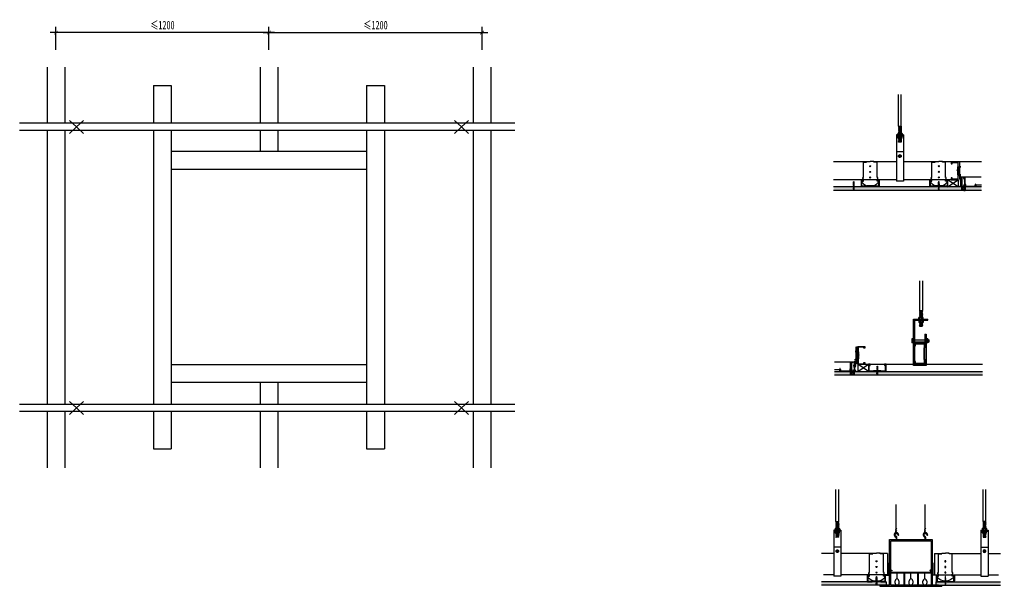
# Model space of a CAD drawing. Header units: millimetres. Extents: x 413534 to 445094, y -245300 to -235817.
# Drawn here: x 442332 to 445094, y -245300 to -243705 of the extents above; entities that cross this region are included whole.
import ezdxf

# ---------------------------------------------------------------- set-up
doc = ezdxf.new("R2010")
doc.units = ezdxf.units.MM
doc.header["$LTSCALE"] = 150
doc.header["$MEASUREMENT"] = 0
doc.linetypes.add('DASH', pattern=[0.35, 0.25, -0.1])
doc.layers.get('Defpoints').update_dxf_attribs({"color": 6})
for name, color, linetype in [('0-bh(填充)', 251, 'Continuous'), ('4-Fine(立面细线)', 251, 'Continuous'), ('4-Norm(立面正常)', 134, 'Continuous'), ('4-Wide(立面宽线)', 4, 'Continuous')]:
    doc.layers.add(name, color=color, linetype=linetype)
doc.styles.add('DIM', font='', dxfattribs={"width": 0.7})
doc.styles.get('DIM').set_extended_font_data('SimSun')
doc.dimstyles.new('MS8', dxfattribs={"dimscale": 8, "dimtxt": 3, "dimasz": 1.3, "dimexe": 2, "dimexo": 2, "dimgap": 1, "dimtad": 1, "dimdec": 0, "dimdsep": 46, "dimtxsty": 'DIM', "dimblk": 'ARCHTICK', "dimcen": 3, "dimdle": 2, "dimclrd": 251, "dimclre": 251, "dimclrt": 33, "dimadec": 0, "dimazin": 0, "dimtfac": 1, "dimtdec": 0, "dimtmove": 2, "dimatfit": 3, "dimldrblk": 'DOT', "dimfxl": 0, "dimtvp": 1, "dimtolj": 1, "dimtzin": 0, "dimarcsym": 0})
pattern_1 = [(225, (444226.3274, -244704.8997), (2.694077, -2.694077), []), (225, (444224.5314, -244704.8997), (2.694077, -2.694077), [])]

# ---------------------------------------------------------------- blocks, each defined once
blk = doc.blocks.new('_ARCHTICK')
at = {"color": 0, "linetype": 'ByBlock', "const_width": 0.15}
blk.add_lwpolyline([(-0.5, -0.5), (0.5, 0.5)], dxfattribs=at)
blk = doc.blocks.new('*D112')
at = {"layer": '4-Fine(立面细线)', "color": 251, "lineweight": -2}
for p, q in [((443034.3, -243789.6), (443034.3, -243725.6)), ((443634.3, -243789.6), (443634.3, -243725.6)), ((443018.3, -243741.6), (443650.3, -243741.6))]:
    blk.add_line(p, q, dxfattribs=at)
at = {"layer": 'Defpoints', "color": 0}
for p in [(443634.3, -243741.6), (443034.3, -243838.5), (443634.3, -243838.5)]:
    blk.add_point(p, dxfattribs=at)
at = {"layer": '4-Fine(立面细线)', "color": 251, "lineweight": -2, "xscale": 10.4, "yscale": 10.4, "zscale": 10.4, "rotation": 180}
blk.add_blockref('_ARCHTICK', (443034.3, -243741.6), dxfattribs=at)
at = {"layer": '4-Fine(立面细线)', "color": 251, "lineweight": -2, "xscale": 10.4, "yscale": 10.4, "zscale": 10.4}
blk.add_blockref('_ARCHTICK', (443634.3, -243741.6), dxfattribs=at)
at = {"layer": '4-Fine(立面细线)', "color": 33, "insert": (443334.3, -243720.8), "char_height": 24, "attachment_point": 5, "style": 'DIM'}
blk.add_mtext('\\A1;≤1200', dxfattribs=at)
blk = doc.blocks.new('_Dot')
at = {"color": 0, "linetype": 'ByBlock', "lineweight": -2}
blk.add_line((-0.5, 0), (-1, 0), dxfattribs=at)
at = {"color": 0, "linetype": 'ByBlock', "const_width": 0.5}
blk.add_lwpolyline([(-0.25, 0, 1), (0.25, 0, 1)], format="xyb", close=True, dxfattribs=at)
blk = doc.blocks.new('*D113')
at = {"layer": '4-Fine(立面细线)', "color": 251, "lineweight": -2}
for p, q in [((442434.3, -243789.6), (442434.3, -243725.6)), ((443034.3, -243789.6), (443034.3, -243725.6)), ((443050.3, -243741.6), (442418.3, -243741.6))]:
    blk.add_line(p, q, dxfattribs=at)
at = {"layer": 'Defpoints', "color": 0}
for p in [(442434.3, -243741.6), (442434.3, -243838.5), (443034.3, -243838.5)]:
    blk.add_point(p, dxfattribs=at)
at = {"layer": '4-Fine(立面细线)', "color": 251, "lineweight": -2, "xscale": 10.4, "yscale": 10.4, "zscale": 10.4, "rotation": 180}
blk.add_blockref('_ARCHTICK', (442434.3, -243741.6), dxfattribs=at)
at = {"layer": '4-Fine(立面细线)', "color": 251, "lineweight": -2, "xscale": 10.4, "yscale": 10.4, "zscale": 10.4}
blk.add_blockref('_ARCHTICK', (443034.3, -243741.6), dxfattribs=at)
at = {"layer": '4-Fine(立面细线)', "color": 33, "insert": (442734.3, -243720.8), "char_height": 24, "attachment_point": 5, "style": 'DIM'}
blk.add_mtext('\\A1;≤1200', dxfattribs=at)
blk = doc.blocks.new('gfhgfhd')
at = {"layer": '4-Norm(立面正常)', "color": 4}
for points in [[(-5199.6, -214.3), (-5236.1, -175.3)], [(-5199.6, -214.3), (-5236.1, -253.3)], [(-5199.6, -214.3), (-5163.1, -175.3)], [(-5199.6, -214.3), (-5163.1, -253.3)]]:
    blk.add_lwpolyline(points, dxfattribs=at)
blk = doc.blocks.new('dgdfgd')
at = {"color": 134}
blk.add_line((1953.1, -10173.1), (1961.1, -10173.1), dxfattribs=at)
at = {"layer": '4-Fine(立面细线)', "color": 251}
for p, q in [((1953.7, -10173.1), (1953.1, -10173.1)), ((1961.1, -10175.1), (1953.1, -10175.8)), ((1961.1, -10177.8), (1953.1, -10178.5)), ((1961.1, -10180.5), (1953.1, -10181.1)), ((1954.6, -10181), (1953.1, -10181.1)), ((1961.1, -10183.1), (1953.1, -10183.8)), ((1961.1, -10185.8), (1953.1, -10186.5)), ((1961.1, -10188.5), (1953.1, -10189.1)), ((1961.1, -10191.1), (1953.1, -10191.8)), ((1953.8, -10174.4), (1960.5, -10173.9)), ((1953.8, -10177.1), (1960.5, -10176.5)), ((1953.8, -10179.7), (1960.5, -10179.2)), ((1953.8, -10182.4), (1960.5, -10181.9)), ((1953.8, -10185.1), (1960.5, -10184.5)), ((1953.8, -10187.7), (1960.5, -10187.2)), ((1953.8, -10190.4), (1960.5, -10189.9)), ((1954.6, -10206.5), (1953.1, -10206.6)), ((1961.1, -10208.6), (1953.1, -10209.2)), ((1961.1, -10211.2), (1953.1, -10211.9)), ((1961.1, -10213.9), (1953.1, -10214.6)), ((1961.1, -10216.6), (1953.1, -10217.2)), ((1953.8, -10207.9), (1960.5, -10207.3)), ((1953.8, -10210.5), (1960.5, -10210)), ((1953.8, -10213.2), (1960.5, -10212.6)), ((1953.8, -10215.9), (1960.5, -10215.3))]:
    blk.add_line(p, q, dxfattribs=at)
at = {"layer": '4-Norm(立面正常)', "color": 134}
for p, q in [((1953.1, -10173.1), (1953.1, -10083.3)), ((1961.1, -10173.1), (1961.1, -10083.3)), ((1947.1, -10197.5), (1947.1, -10327.5)), ((1967.1, -10197.5), (1947.1, -10197.5)), ((1967.1, -10200.5), (1947.1, -10200.5)), ((1950.1, -10201.5), (1950.1, -10200.5)), ((1950.1, -10201.5), (1964.1, -10201.5)), ((1950.6, -10197.5), (1963.6, -10197.5)), ((1951.1, -10193.5), (1952.1, -10192.5)), ((1951.1, -10193.5), (1951.1, -10196.5)), ((1951.1, -10193.5), (1963.1, -10193.5)), ((1951.1, -10196.5), (1952.1, -10197.5)), ((1963.1, -10196.5), (1951.1, -10196.5)), ((1951.1, -10197.5), (1963.1, -10197.5)), ((1951.1, -10202.5), (1952.1, -10201.5)), ((1951.1, -10205.5), (1951.1, -10202.5)), ((1963.1, -10202.5), (1951.1, -10202.5)), ((1951.1, -10205.5), (1952.1, -10206.5)), ((1951.1, -10205.5), (1963.1, -10205.5)), ((1962.1, -10192.5), (1952.1, -10192.5)), ((1962.1, -10206.5), (1952.1, -10206.5)), ((1960.5, -10217.9), (1953.5, -10217.9)), ((1959.7, -10217.9), (1954.3, -10217.9)), ((1954.6, -10197.5), (1954.6, -10192.5)), ((1954.6, -10201.5), (1954.6, -10206.5)), ((1959.6, -10197.5), (1959.6, -10192.5)), ((1959.6, -10201.5), (1959.6, -10206.5)), ((1963.1, -10193.5), (1962.1, -10192.5)), ((1963.1, -10196.5), (1962.1, -10197.5)), ((1963.1, -10202.5), (1962.1, -10201.5)), ((1963.1, -10205.5), (1962.1, -10206.5)), ((1963.1, -10193.5), (1963.1, -10196.5)), ((1963.1, -10205.5), (1963.1, -10202.5)), ((1964.1, -10201.5), (1964.1, -10200.5)), ((1967.1, -10197.5), (1967.1, -10327.5)), ((1967.1, -10327.5), (1947.1, -10327.5))]:
    blk.add_line(p, q, dxfattribs=at)
at = {"layer": '4-Norm(立面正常)', "color": 251}
for p, q in [((1967.1, -10245.5), (1947.1, -10245.5)), ((1952.3, -10257), (1961.9, -10257)), ((1953.6, -10255), (1957.1, -10253)), ((1953.6, -10259), (1953.6, -10255)), ((1957.1, -10261), (1953.6, -10259)), ((1957.1, -10261.7), (1957.1, -10252.2)), ((1957.1, -10253), (1960.6, -10255)), ((1960.6, -10259), (1957.1, -10261)), ((1960.6, -10255), (1960.6, -10259))]:
    blk.add_line(p, q, dxfattribs=at)
at = {"layer": '4-Norm(立面正常)', "color": 134}
for points in [[(1953.1, -10173.1), (1953.1, -10173.1), (1953.8, -10174.4), (1953.1, -10175.8), (1953.8, -10177.1), (1953.1, -10178.5), (1953.8, -10179.7), (1953.1, -10181.1), (1953.8, -10182.4), (1953.1, -10183.8), (1953.8, -10185.1), (1953.1, -10186.5), (1953.8, -10187.7), (1953.1, -10189.1), (1953.8, -10190.4), (1953.1, -10191.8), (1953.5, -10192.5)], [(1960.8, -10173.1), (1960.5, -10173.9), (1961.1, -10175.1), (1960.5, -10176.5), (1961.1, -10177.8), (1960.5, -10179.2), (1961.1, -10180.5), (1960.5, -10181.9), (1961.1, -10183.1), (1960.5, -10184.5), (1961.1, -10185.8), (1960.5, -10187.2), (1961.1, -10188.5), (1960.5, -10189.9), (1961.1, -10191.1), (1960.5, -10192.5)], [(1953.2, -10206.5), (1953.1, -10206.6), (1953.8, -10207.9), (1953.1, -10209.2), (1953.8, -10210.5), (1953.1, -10211.9), (1953.8, -10213.2), (1953.1, -10214.6), (1953.8, -10215.9), (1953.1, -10217.2), (1953.5, -10217.9)], [(1953.5, -10217.9), (1953.1, -10217.2), (1953.8, -10215.9), (1953.1, -10214.6), (1953.4, -10213.9)], [(1960.9, -10206.5), (1960.5, -10207.3), (1961.1, -10208.6), (1960.5, -10210), (1961.1, -10211.2), (1960.5, -10212.6), (1961.1, -10213.9), (1960.5, -10215.3), (1961.1, -10216.6), (1960.5, -10217.9)], [(1961.1, -10213.9), (1960.5, -10215.3), (1961.1, -10216.6), (1960.5, -10217.9)]]:
    blk.add_lwpolyline(points, dxfattribs=at)
at = {"layer": '4-Norm(立面正常)', "color": 251}
blk.add_circle((1957.1, -10257), 3.46, dxfattribs=at)
blk = doc.blocks.new('dgdfgdg')
at = {"color": 134}
for p, q in [((17127.7, -52021.8), (17129.2, -52021.8)), ((17170.7, -52021.8), (17169.2, -52021.8))]:
    blk.add_line(p, q, dxfattribs=at)
at = {"layer": '4-Fine(立面细线)', "color": 251}
for centre in [(17149.2, -51980.8), (17149.2, -51996.7), (17149.2, -52012.5)]:
    blk.add_circle(centre, 1.5, dxfattribs=at)
at = {"layer": '4-Norm(立面正常)', "color": 251}
for points in [[(17125.7, -52025.9), (17125.7, -52022.8), (17129.9, -52022.8), (17129.9, -52017.2), (17128, -52015.6), (17128, -52012.4), (17129.9, -52012.4), (17129.9, -51969.6), (17139, -51969.6), (17139, -51967.8), (17149.2, -51967.8)], [(17172.7, -52025.9), (17172.7, -52022.8), (17168.6, -52022.8), (17168.6, -52017.2), (17170.5, -52015.6), (17170.5, -52012.4), (17168.6, -52012.4), (17168.6, -51969.6), (17159.5, -51969.6), (17159.5, -51967.8), (17149.2, -51967.8)]]:
    blk.add_lwpolyline(points, dxfattribs=at)
at = {"layer": '4-Norm(立面正常)', "color": 134}
for points in [[(17169.2, -52021.8), (17169.2, -52018.8), (17174.2, -52018.8), (17174.2, -52038.8), (17161.2, -52038.8), (17158.2, -52037.9), (17155.2, -52037.9), (17152.2, -52037.9), (17149.2, -52037.9), (17146.2, -52037.9), (17143.2, -52037.9), (17140.2, -52037.9), (17137.2, -52038.8), (17124.2, -52038.8), (17124.2, -52018.8), (17129.2, -52018.8), (17129.2, -52021.8)], [(17170.7, -52021.8), (17170.7, -52020.3), (17172.7, -52020.3), (17172.7, -52037.3), (17161.5, -52037.3), (17158.5, -52036.4), (17155.2, -52036.4), (17152.2, -52036.4), (17149.2, -52036.4), (17146.2, -52036.4), (17143.2, -52036.4), (17140, -52036.4), (17137, -52037.3), (17125.7, -52037.3), (17125.7, -52020.3), (17127.7, -52020.3), (17127.7, -52021.8)]]:
    blk.add_lwpolyline(points, dxfattribs=at)
at = {"layer": '4-Norm(立面正常)', "color": 251}
for start, end in [(218.0958, 270), (270, 321.9042)]:
    blk.add_arc((17149.2, -52007.5), 29.9, start, end, dxfattribs=at)
blk = doc.blocks.new('DGDRGT')
at = {"layer": '4-Fine(立面细线)', "color": 250}
for p, q in [((17869.9, -52021.1), (17869.7, -52022.7)), ((17870.2, -52021.2), (17870, -52022.6)), ((17870.5, -52021.1), (17870.3, -52022.8)), ((17870.8, -52021.2), (17870.6, -52022.7)), ((17871.2, -52021), (17870.9, -52022.8)), ((17871.4, -52021.1), (17871.2, -52022.7)), ((17871.8, -52021), (17871.5, -52022.9)), ((17872.1, -52021.1), (17871.9, -52022.7))]:
    blk.add_line(p, q, dxfattribs=at)
at = {"layer": '4-Fine(立面细线)', "color": 251}
for p, q in [((17871.9, -52022.7), (17872.1, -52022.9)), ((17872.1, -52021.1), (17872.3, -52020.9)), ((17873.6, -52022.9), (17873.6, -52020.9))]:
    blk.add_line(p, q, dxfattribs=at)
for points in [[(17872.1, -52021.1), (17871.8, -52021), (17871.4, -52021.1), (17871.2, -52021), (17870.8, -52021.2), (17870.5, -52021.1), (17870.2, -52021.2), (17869.9, -52021.1), (17868.8, -52021.9), (17869.7, -52022.8)], [(17869.7, -52022.7), (17870, -52022.6), (17870.3, -52022.8), (17870.6, -52022.7), (17870.9, -52022.8), (17871.2, -52022.7), (17871.5, -52022.9), (17871.9, -52022.7)], [(17872.1, -52022.9), (17873.6, -52022.9), (17874.7, -52023.9), (17874.7, -52019.9), (17873.6, -52020.9), (17872.3, -52020.9)]]:
    blk.add_lwpolyline(points, dxfattribs=at)
blk = doc.blocks.new('dfgd')
at = {"layer": '0-bh(填充)', "color": 250}
for p, q in [((-12335.1, 1685.7), (-12333.6, 1686.3)), ((-12335.1, 1684.6), (-12333.5, 1685.2)), ((-12335, 1686.8), (-12333.7, 1687.3)), ((-12334.9, 1687.9), (-12333.8, 1688.3)), ((-12334.8, 1688.9), (-12333.9, 1689.3)), ((-12334.8, 1686.4), (-12333.8, 1686.7)), ((-12334.8, 1685.3), (-12333.8, 1685.6)), ((-12334.7, 1688.5), (-12334, 1688.7)), ((-12334.7, 1687.4), (-12333.9, 1687.7)), ((-12335.2, 1683.4), (-12333.4, 1684)), ((-12335.2, 1682.3), (-12333.5, 1682.9)), ((-12335.2, 1681.1), (-12333.5, 1681.7)), ((-12335.2, 1679.9), (-12333.5, 1680.5)), ((-12335.2, 1678.8), (-12333.5, 1679.4)), ((-12335.2, 1677.5), (-12333.7, 1678)), ((-12335.1, 1673.4), (-12333.7, 1673.9)), ((-12335, 1676.9), (-12334, 1677.3)), ((-12335, 1675.8), (-12333.7, 1676.2)), ((-12335, 1674.6), (-12333.7, 1675)), ((-12335, 1672.3), (-12333.7, 1672.7)), ((-12334.9, 1683), (-12333.7, 1683.4)), ((-12334.9, 1681.8), (-12333.8, 1682.2)), ((-12334.9, 1680.6), (-12333.8, 1681)), ((-12334.9, 1679.4), (-12333.8, 1679.8)), ((-12334.9, 1678.3), (-12333.8, 1678.7)), ((-12334.9, 1676.4), (-12333.7, 1676.8)), ((-12334.9, 1675.2), (-12333.7, 1675.6)), ((-12334.9, 1674.1), (-12333.7, 1674.5)), ((-12334.9, 1672.9), (-12333.7, 1673.3)), ((-12334.8, 1684.1), (-12333.8, 1684.5)), ((-12334.3, 1671.9), (-12333.7, 1672.2))]:
    blk.add_line(p, q, dxfattribs=at)
at = {"layer": '4-Fine(立面细线)', "color": 251}
for p, q in [((-12335.2, 1671.6), (-12333.4, 1671.6)), ((-12333.4, 1671.6), (-12335.2, 1671.6)), ((-12333.4, 1671.6), (-12332.6, 1670.7))]:
    blk.add_line(p, q, dxfattribs=at)
for points in [[(-12335.2, 1684.6), (-12335.2, 1684.6), (-12334.9, 1685.3), (-12335.2, 1685.7), (-12334.9, 1686.4), (-12335.2, 1686.9), (-12334.9, 1687.6), (-12335.2, 1688.1), (-12334.9, 1688.8), (-12335.2, 1689.3), (-12334.8, 1689.9), (-12335.1, 1690.4), (-12334.8, 1691.1), (-12335, 1691.5), (-12334.8, 1692.2), (-12334.9, 1692.6), (-12334.7, 1693.2), (-12334.9, 1693.7), (-12334.6, 1694.3), (-12334.8, 1694.8), (-12334.3, 1695.7), (-12333.9, 1695.1), (-12334, 1694.6), (-12333.8, 1694.1), (-12333.9, 1693.5), (-12333.7, 1693.1), (-12333.8, 1692.5), (-12333.6, 1692.1), (-12333.8, 1691.5), (-12333.5, 1691), (-12333.8, 1690.3), (-12333.4, 1689.9), (-12333.7, 1689.2), (-12333.4, 1688.7), (-12333.7, 1688), (-12333.4, 1687.5), (-12333.7, 1686.8), (-12333.4, 1686.4), (-12333.7, 1685.7), (-12333.4, 1685.2), (-12333.7, 1684.5)], [(-12333.4, 1671.6), (-12333.4, 1671.6), (-12332.6, 1670.7), (-12336.1, 1670.7), (-12335.2, 1671.6)], [(-12335.2, 1678.8), (-12335, 1678.3), (-12335.3, 1677.6), (-12335, 1677.1), (-12335.3, 1676.4)], [(-12335.3, 1674.1), (-12335, 1674.8), (-12335.3, 1675.2), (-12335, 1675.9), (-12335.3, 1676.4)], [(-12335.3, 1674.1), (-12335, 1673.6), (-12335.3, 1672.9), (-12335, 1672.4), (-12335.2, 1671.9), (-12335.2, 1671.6)], [(-12335.2, 1684.6), (-12334.8, 1684.1), (-12335.2, 1683.5)], [(-12335.2, 1683.4), (-12334.9, 1683), (-12335.2, 1682.3), (-12334.9, 1681.8), (-12335.2, 1681.1)], [(-12335.2, 1681.1), (-12334.9, 1680.6), (-12335.2, 1679.9), (-12334.9, 1679.4), (-12335.2, 1678.8)], [(-12333.7, 1683.4), (-12333.5, 1682.9), (-12333.8, 1682.2), (-12333.5, 1681.7), (-12333.8, 1681)], [(-12333.8, 1681), (-12333.5, 1680.5), (-12333.8, 1679.9), (-12333.5, 1679.4), (-12333.8, 1678.7)], [(-12333.8, 1678.7), (-12333.5, 1678.2), (-12333.8, 1677.5), (-12333.5, 1677), (-12333.8, 1676.3)], [(-12333.8, 1676.3), (-12333.5, 1675.8), (-12333.8, 1675.2), (-12333.5, 1674.7), (-12333.8, 1674)], [(-12333.8, 1674), (-12333.5, 1673.5), (-12333.8, 1672.8), (-12333.5, 1672.3), (-12333.4, 1672)], [(-12333.7, 1684.5), (-12333.4, 1684), (-12333.7, 1683.4)], [(-12333.4, 1671.6), (-12333.4, 1672)]]:
    blk.add_lwpolyline(points, dxfattribs=at)
blk = doc.blocks.new('dgdgdgd')
at = {"color": 134}
blk.add_line((-16905.8, -9716.3), (-16897.8, -9716.3), dxfattribs=at)
for points in [[(-16919.6, -9815.7), (-16919.6, -9807.7), (-16890.6, -9807.7), (-16890.6, -9820.7), (-16891.6, -9823.4), (-16891.6, -9851.7), (-16890.6, -9854.7), (-16890.6, -9867.7), (-16919.6, -9867.7), (-16919.6, -9859.7)], [(-16919.6, -9815.7), (-16917.6, -9815.7), (-16917.6, -9809.7), (-16892.6, -9809.7), (-16892.6, -9820.3), (-16893.6, -9823), (-16893.6, -9852), (-16892.6, -9855), (-16892.6, -9865.7), (-16917.6, -9865.7), (-16917.6, -9859.7), (-16919.6, -9859.7)]]:
    blk.add_lwpolyline(points, dxfattribs=at)
at = {"layer": '4-Fine(立面细线)', "color": 251}
for p, q in [((-16905.3, -9716.3), (-16905.8, -9716.4)), ((-16897.8, -9718.4), (-16905.8, -9719)), ((-16897.8, -9721), (-16905.8, -9721.7)), ((-16905.2, -9717.6), (-16898.5, -9717.1)), ((-16905.2, -9720.3), (-16898.5, -9719.8)), ((-16897.8, -9723.7), (-16905.8, -9724.4)), ((-16904.3, -9724.2), (-16905.8, -9724.4)), ((-16897.8, -9726.4), (-16905.8, -9727)), ((-16897.8, -9729), (-16905.8, -9729.7)), ((-16897.8, -9731.7), (-16905.8, -9732.4)), ((-16897.8, -9734.4), (-16905.8, -9735)), ((-16905.2, -9723), (-16898.5, -9722.4)), ((-16905.2, -9725.6), (-16898.5, -9725.1)), ((-16905.2, -9728.3), (-16898.5, -9727.8)), ((-16905.2, -9731), (-16898.5, -9730.4)), ((-16905.2, -9733.6), (-16898.5, -9733.1)), ((-16904.3, -9749.7), (-16905.8, -9749.8)), ((-16897.8, -9751.8), (-16905.8, -9752.5)), ((-16897.8, -9754.5), (-16905.8, -9755.2)), ((-16897.8, -9757.2), (-16905.8, -9757.8)), ((-16897.8, -9759.8), (-16905.8, -9760.5)), ((-16905.2, -9751.1), (-16898.5, -9750.6)), ((-16905.2, -9753.8), (-16898.5, -9753.2)), ((-16905.2, -9756.4), (-16898.5, -9755.9)), ((-16905.2, -9759.1), (-16898.5, -9758.6))]:
    blk.add_line(p, q, dxfattribs=at)
at = {"layer": '4-Fine(立面细线)', "color": 134}
for p, q in [((-16895.8, -9735.7), (-16907.8, -9735.7)), ((-16907.8, -9740.7), (-16907.8, -9735.7)), ((-16907.8, -9744.7), (-16907.8, -9749.7)), ((-16895.8, -9740.7), (-16895.8, -9735.7)), ((-16895.8, -9744.7), (-16895.8, -9749.7))]:
    blk.add_line(p, q, dxfattribs=at)
at = {"layer": '4-Norm(立面正常)', "color": 134}
for p, q in [((-16905.8, -9633.2), (-16905.8, -9716.3)), ((-16897.8, -9633.2), (-16897.8, -9716.3)), ((-16922.6, -9870.7), (-16922.6, -9740.7)), ((-16922.6, -9740.7), (-16882.6, -9740.7)), ((-16919.6, -9854.7), (-16919.6, -9743.7)), ((-16919.6, -9743.7), (-16882.6, -9743.7)), ((-16908.8, -9744.7), (-16908.8, -9743.7)), ((-16908.8, -9744.7), (-16894.8, -9744.7)), ((-16904.3, -9740.7), (-16904.3, -9735.7)), ((-16904.3, -9744.7), (-16904.3, -9749.7)), ((-16899.3, -9740.7), (-16899.3, -9735.7)), ((-16899.3, -9744.7), (-16899.3, -9749.7)), ((-16894.8, -9744.7), (-16894.8, -9743.7)), ((-16882.6, -9743.7), (-16882.6, -9740.7)), ((-16895.8, -9749.7), (-16907.8, -9749.7)), ((-16898.4, -9761.2), (-16905.5, -9761.2)), ((-16927.6, -9795.7), (-16927.6, -9807.7)), ((-16922.6, -9795.7), (-16927.6, -9795.7)), ((-16922.6, -9799.7), (-16927.6, -9799.7)), ((-16927.6, -9799.7), (-16922.6, -9799.7)), ((-16922.6, -9803.7), (-16927.6, -9803.7)), ((-16927.6, -9803.7), (-16922.6, -9803.7)), ((-16919.6, -9798.7), (-16890.6, -9798.7)), ((-16890.6, -9782.7), (-16890.6, -9820.7)), ((-16890.6, -9782.7), (-16887.6, -9782.7)), ((-16887.6, -9782.7), (-16887.6, -9870.7)), ((-16882.6, -9795.7), (-16887.6, -9795.7)), ((-16882.6, -9799.7), (-16887.6, -9799.7)), ((-16887.6, -9799.7), (-16882.6, -9799.7)), ((-16882.6, -9803.7), (-16887.6, -9803.7)), ((-16887.6, -9803.7), (-16882.6, -9803.7)), ((-16882.6, -9795.7), (-16882.6, -9807.7)), ((-16882.6, -9798.7), (-16878.6, -9798.7)), ((-16878.6, -9804.7), (-16878.6, -9798.7)), ((-16922.6, -9807.7), (-16927.6, -9807.7)), ((-16919.6, -9804.7), (-16890.6, -9804.7)), ((-16919.6, -9804.7), (-16890.6, -9804.7)), ((-16919.6, -9807.7), (-16890.6, -9807.7)), ((-16882.6, -9807.7), (-16887.6, -9807.7)), ((-16882.6, -9804.7), (-16878.6, -9804.7)), ((-16882.6, -9804.7), (-16878.6, -9804.7)), ((-16919.6, -9859.7), (-16919.6, -9854.7)), ((-16919.6, -9867.7), (-16919.6, -9859.7)), ((-16890.6, -9854.7), (-16890.6, -9867.7)), ((-16890.6, -9854.7), (-16890.6, -9859.7)), ((-16887.6, -9870.7), (-16922.6, -9870.7)), ((-16890.6, -9867.7), (-16919.6, -9867.7))]:
    blk.add_line(p, q, dxfattribs=at)
for points in [[(-16905.8, -9716.3), (-16905.8, -9716.4), (-16905.2, -9717.6), (-16905.8, -9719), (-16905.2, -9720.3), (-16905.8, -9721.7), (-16905.2, -9723), (-16905.8, -9724.4), (-16905.2, -9725.6), (-16905.8, -9727), (-16905.2, -9728.3), (-16905.8, -9729.7), (-16905.2, -9731), (-16905.8, -9732.4), (-16905.2, -9733.6), (-16905.8, -9735), (-16905.5, -9735.7)], [(-16898.1, -9716.3), (-16898.5, -9717.1), (-16897.8, -9718.4), (-16898.5, -9719.8), (-16897.8, -9721), (-16898.5, -9722.4), (-16897.8, -9723.7), (-16898.5, -9725.1), (-16897.8, -9726.4), (-16898.5, -9727.8), (-16897.8, -9729), (-16898.5, -9730.4), (-16897.8, -9731.7), (-16898.5, -9733.1), (-16897.8, -9734.4), (-16898.4, -9735.7)], [(-16905.8, -9749.7), (-16905.8, -9749.8), (-16905.2, -9751.1), (-16905.8, -9752.5), (-16905.2, -9753.8), (-16905.8, -9755.2), (-16905.2, -9756.4), (-16905.8, -9757.8), (-16905.2, -9759.1), (-16905.8, -9760.5), (-16905.5, -9761.2)], [(-16905.5, -9761.2), (-16905.8, -9760.5), (-16905.2, -9759.1), (-16905.8, -9757.8), (-16905.5, -9757.2)], [(-16898.1, -9749.7), (-16898.5, -9750.6), (-16897.8, -9751.8), (-16898.5, -9753.2), (-16897.8, -9754.5), (-16898.5, -9755.9), (-16897.8, -9757.2), (-16898.5, -9758.6), (-16897.8, -9759.8), (-16898.4, -9761.2)], [(-16897.8, -9757.2), (-16898.5, -9758.6), (-16897.8, -9759.8), (-16898.4, -9761.2)]]:
    blk.add_lwpolyline(points, dxfattribs=at)
blk = doc.blocks.new('sfd')
at = {"color": 134}
for p, q in [((17973.5, -52021.8), (17975, -52021.8)), ((18016.5, -52021.8), (18015, -52021.8))]:
    blk.add_line(p, q, dxfattribs=at)
at = {"layer": '4-Norm(立面正常)', "color": 134}
blk.add_line((17970, -52018.8), (17970, -52038.8), dxfattribs=at)
for points in [[(17975, -52021.8), (17975, -52018.8), (17970, -52018.8), (17970, -52038.8), (17983, -52038.8), (17986, -52037.9), (17989, -52037.9), (17992, -52037.9), (17995, -52037.9), (17998, -52037.9), (18001, -52037.9), (18004, -52037.9), (18007, -52038.8), (18020, -52038.8), (18020, -52018.8), (18015, -52018.8), (18015, -52021.8)], [(17973.5, -52021.8), (17973.5, -52020.3), (17971.5, -52020.3), (17971.5, -52037.3), (17982.8, -52037.3), (17985.8, -52036.4), (17989, -52036.4), (17992, -52036.4), (17995, -52036.4), (17998, -52036.4), (18001, -52036.4), (18004.2, -52036.4), (18007.2, -52037.3), (18018.5, -52037.3), (18018.5, -52020.3), (18016.5, -52020.3), (18016.5, -52021.8)]]:
    blk.add_lwpolyline(points, dxfattribs=at)
blk = doc.blocks.new('dgffdgfs')
at = {"layer": '4-Fine(立面细线)', "color": 251}
for centre in [(-6872.3, -40362.1), (-6872.3, -40378), (-6872.3, -40393.8)]:
    blk.add_circle(centre, 1.5, dxfattribs=at)
at = {"layer": '4-Norm(立面正常)', "color": 251}
for points in [[(-6895.8, -40407.2), (-6895.8, -40404.1), (-6891.6, -40404.1), (-6891.6, -40398.5), (-6893.5, -40396.9), (-6893.5, -40393.7), (-6891.6, -40393.7), (-6891.6, -40340.9), (-6882.6, -40340.9), (-6882.6, -40339.1), (-6872.3, -40339.1)], [(-6848.8, -40407.2), (-6848.8, -40404.1), (-6853, -40404.1), (-6853, -40398.5), (-6851.1, -40396.9), (-6851.1, -40393.7), (-6853, -40393.7), (-6853, -40340.9), (-6862, -40340.9), (-6862, -40339.1), (-6872.3, -40339.1)]]:
    blk.add_lwpolyline(points, dxfattribs=at)
at = {"layer": '4-Norm(立面正常)', "color": 134}
blk.add_lwpolyline([(-6852.3, -40403.1), (-6850.8, -40403.1), (-6850.8, -40401.6), (-6848.8, -40401.6), (-6848.8, -40418.6), (-6860.1, -40418.6), (-6863.1, -40417.7), (-6866.3, -40417.7), (-6869.3, -40417.7), (-6872.3, -40417.7), (-6875.3, -40417.7), (-6878.3, -40417.7), (-6881.5, -40417.7), (-6884.5, -40418.6), (-6895.8, -40418.6), (-6895.8, -40401.6), (-6893.8, -40401.6), (-6893.8, -40403.1), (-6892.3, -40403.1), (-6892.3, -40400.1), (-6897.3, -40400.1), (-6897.3, -40420.1), (-6884.3, -40420.1), (-6881.3, -40419.2), (-6878.3, -40419.2), (-6875.3, -40419.2), (-6872.3, -40419.2), (-6869.3, -40419.2), (-6866.3, -40419.2), (-6863.3, -40419.2), (-6860.3, -40420.1), (-6847.3, -40420.1), (-6847.3, -40400.1), (-6852.3, -40400.1), (-6852.3, -40403.1)], dxfattribs=at)
at = {"layer": '4-Norm(立面正常)', "color": 251}
for centre, start, end in [((-6872.9, -40387.5), 220.7421, 271.1895), ((-6871.7, -40387.5), 268.8105, 319.2579)]:
    blk.add_arc(centre, 30.2, start, end, dxfattribs=at)
at = {"layer": '4-Norm(立面正常)'}
blk.add_blockref('dfgd', (5462, -42100.3), dxfattribs=at)
blk = doc.blocks.new('dgfd')
at = {"layer": '0-bh(填充)', "color": 251}
blk.add_line((15038.4, -46813), (15038.4, -46811), dxfattribs=at)
at = {"layer": '0-bh(填充)', "color": 250}
for p, q in [((15040.4, -46812), (15040.6, -46813)), ((15040.8, -46812), (15040.9, -46812.8)), ((15040.9, -46811), (15041.3, -46813)), ((15041.3, -46811.2), (15041.5, -46812.8)), ((15041.6, -46811), (15041.9, -46813)), ((15042, -46811.2), (15042.2, -46812.8)), ((15042.3, -46811), (15042.6, -46813)), ((15042.6, -46811.2), (15042.9, -46812.8)), ((15042.9, -46811), (15043.3, -46813)), ((15043.3, -46811.2), (15043.6, -46812.8)), ((15043.6, -46811), (15043.9, -46813)), ((15044, -46811.2), (15044.2, -46812.8)), ((15044.3, -46811), (15044.6, -46813)), ((15044.6, -46811.2), (15044.9, -46812.8)), ((15044.9, -46811.1), (15045.2, -46812.9)), ((15045.3, -46811.2), (15045.5, -46812.8)), ((15045.5, -46811.1), (15045.8, -46812.8)), ((15045.9, -46811.2), (15046, -46812.7)), ((15046.1, -46811.2), (15046.4, -46812.8))]:
    blk.add_line(p, q, dxfattribs=at)
at = {"layer": '0-bh(填充)', "color": 251}
blk.add_lwpolyline([(15046.4, -46812.8), (15046, -46812.7), (15045.8, -46812.8), (15045.5, -46812.8), (15045.2, -46812.9), (15044.9, -46812.8), (15044.6, -46813), (15044.2, -46812.8), (15043.9, -46813), (15043.6, -46812.8), (15043.3, -46813), (15042.9, -46812.8), (15042.6, -46813), (15042.2, -46812.8), (15041.9, -46813), (15041.5, -46812.8), (15041.3, -46813), (15040.9, -46812.8), (15040.6, -46813), (15038.4, -46813), (15037.3, -46814), (15037.3, -46810), (15038.4, -46811), (15040.9, -46811), (15040.9, -46811), (15041.3, -46811.2), (15041.6, -46811), (15042, -46811.2), (15042.3, -46811), (15042.6, -46811.2), (15042.9, -46811), (15043.3, -46811.2), (15043.6, -46811), (15044, -46811.2), (15044.3, -46811), (15044.6, -46811.2), (15044.9, -46811.1), (15045.3, -46811.2), (15045.5, -46811.1), (15045.9, -46811.2), (15046.1, -46811.2), (15047.3, -46812), (15046.4, -46812.8)], dxfattribs=at)
blk = doc.blocks.new('aad fdf')
at = {"layer": '4-Norm(立面正常)', "color": 134}
blk.add_line((15071.8, -46637.6), (15074.4, -46634.5), dxfattribs=at)
blk.add_lwpolyline([(15071.8, -46567.7), (15071.8, -46637.6), (15070.5, -46639.3), (15073.2, -46638.4), (15070.7, -46641.5), (15073.3, -46640.4), (15070.8, -46643.7), (15073.3, -46642.6), (15070.8, -46645.4), (15072.5, -46643.5)], dxfattribs=at)
blk.add_open_spline([(15070.3, -46647.8), (15070.4, -46646.9), (15070.6, -46646.2), (15070.8, -46645.4)], degree=3, dxfattribs=at)
blk.add_open_spline([(15072.1, -46644), (15072.5, -46644.6), (15073.5, -46645.9), (15073.7, -46648.2), (15072.7, -46650.2), (15071.6, -46650.2), (15071.2, -46650.1)], degree=3, knots=[0, 0, 0, 0, 1.433073, 3.229409, 4.52507, 5.242786, 5.242786, 5.242786, 5.242786], dxfattribs=at)

msp = doc.modelspace()

# ---------------------------------------------------------------- hatches: boundary and pattern name
at = {"layer": '0-bh(填充)'}
h = msp.add_hatch(dxfattribs=at)
h.set_pattern_fill('ANSI32', color=250, scale=0.4, style=0)
h.set_pattern_definition([(45, (444979.8274, -244185.5012), (-2.69408, 2.69408), []), (45, (444981.6234, -244185.5012), (-2.69408, 2.69408), [])])
h.paths.add_polyline_path([(444985, -244185.5), (444985, -244176.1), (444985, -244175.5), (444980.5, -244175.5), (444980.5, -244173), (444982.7, -244173), (444982.7, -244151.8), (444979.8, -244151.8), (444979.8, -244148.8), (444985.2, -244148.8), (444985.2, -244173), (444987.5, -244173), (444987.5, -244181.3), (444988.8, -244181.3), (444988.8, -244185.5)])
h = msp.add_hatch(dxfattribs=at)
h.set_pattern_fill('ANSI32', color=250, scale=0.4, style=0)
h.set_pattern_definition([(45, (444989.8274, -244185.5012), (-2.69408, 2.69408), []), (45, (444991.6234, -244185.5012), (-2.69408, 2.69408), [])])
h.paths.add_polyline_path([(444992.7, -244173), (444991, -244173), (444991, -244179.6), (444992.7, -244179.6), (444992.7, -244183.1), (444991, -244183.1), (444991, -244185.5), (444995, -244185.5), (444995, -244178.9), (444993.5, -244178.9), (444993.5, -244175.5), (444996.5, -244175.5), (444996.5, -244173), (444995.2, -244173), (444995.2, -244148.8), (444989.8, -244148.8), (444989.8, -244151.8), (444992.7, -244151.8)])
h = msp.add_hatch(dxfattribs=at)
h.set_pattern_fill('CROSS', color=250, scale=0.5, style=0)
h.set_pattern_definition([(0, (427380.4717, -181603.51), (3.175, 3.175), [1.5875, -4.7625]), (90, (427381.2654, -181604.304), (-3.175, 3.175), [1.5875, -4.7625])])
h.paths.add_polyline_path([(445040.6, -244175.5), (444995, -244175.5), (444995, -244185.5), (445040.6, -244185.5)])
h.paths.add_polyline_path([(444624.1, -244175.5), (444624.1, -244185.5), (444985, -244185.5), (444985, -244175.5)])
h = msp.add_hatch(dxfattribs=at)
h.set_pattern_fill('ANSI32', color=250, scale=0.4, angle=180, style=0)
h.set_pattern_definition(pattern_1)
h.paths.add_polyline_path([(444674.4, -244692.4), (444676.1, -244692.4), (444676.1, -244699), (444674.3, -244699), (444674.3, -244702.5), (444676.1, -244702.5), (444676.1, -244704.9), (444672.1, -244704.9), (444672.1, -244698.3), (444673.6, -244698.3), (444673.6, -244694.9), (444670.6, -244694.9), (444670.6, -244692.4), (444671.9, -244692.4), (444671.9, -244668.2), (444677.3, -244668.2), (444677.3, -244671.2), (444674.4, -244671.2)])
h = msp.add_hatch(dxfattribs=at)
h.set_pattern_fill('ANSI32', color=250, scale=0.4, angle=180, style=0)
h.set_pattern_definition(pattern_1)
h.paths.add_polyline_path([(444682.1, -244704.9), (444682.1, -244695.5), (444682.1, -244694.9), (444686.5, -244694.9), (444686.5, -244692.4), (444684.4, -244692.4), (444684.4, -244671.2), (444687.3, -244671.2), (444687.3, -244668.2), (444681.9, -244668.2), (444681.9, -244692.4), (444679.6, -244692.4), (444679.6, -244700.7), (444678.3, -244700.7), (444678.3, -244704.9)])
h = msp.add_hatch(dxfattribs=at)
h.set_pattern_fill('CROSS', color=250, scale=0.5, style=0)
h.set_pattern_definition([(0, (426626.9717, -182122.9086), (3.175, 3.175), [1.5875, -4.7625]), (90, (426627.7655, -182123.7023), (-3.175, 3.175), [1.5875, -4.7625])])
h.paths.add_polyline_path([(444626.5, -244694.9), (444672.1, -244694.9), (444672.1, -244704.9), (444626.5, -244704.9)])
h.paths.add_polyline_path([(445043.8, -244704.9), (445043.8, -244694.9), (444682.1, -244694.9), (444682.1, -244704.9)])
h = msp.add_hatch(dxfattribs=at)
h.set_pattern_fill('CROSS', color=250, scale=0.5, style=0)
h.set_pattern_definition([(0, (427078.237, -187968.269), (3.175, 3.175), [1.5875, -4.7625]), (90, (427079.0307, -187969.0627), (-3.175, 3.175), [1.5875, -4.7625])])
h.paths.add_polyline_path([(444938.4, -245292.5), (444938.1, -245291.8), (444938.1, -245291.8), (444938.4, -245291.2), (444938.1, -245290.4), (444938.1, -245290.4), (444938.4, -245289.9), (444938.1, -245289.1), (444938.4, -245288.5), (444938, -245287.7), (444938.1, -245287.8), (444938.3, -245287.4), (444911.8, -245287.4), (444911.8, -245296.9), (444937.1, -245296.9), (444938.1, -245295.8), (444938.4, -245295.2), (444938.1, -245294.4), (444938.1, -245294.4), (444938.4, -245293.9), (444938.1, -245293.1), (444938.1, -245293.1)])
h.paths.add_polyline_path([(444939.9, -245287.4), (444939.7, -245287.7), (444940.1, -245288.5), (444940.1, -245288.5), (444939.7, -245289), (444940, -245289.8), (444939.7, -245290.3), (444940.1, -245291.1), (444939.7, -245291.7), (444940.1, -245292.5), (444940.1, -245292.5), (444939.7, -245293), (444940.1, -245293.8), (444940.1, -245293.8), (444939.7, -245294.3), (444940.1, -245295.1), (444940.1, -245295.8), (444941.1, -245296.9), (445093.9, -245296.9), (445093.9, -245287.4)])
h.paths.add_polyline_path([(444590.2, -245287.4), (444590.2, -245296.9), (444743.1, -245296.9), (444744.1, -245295.8), (444744.1, -245295.1), (444744.4, -245294.3), (444744.1, -245293.8), (444744, -245293.8), (444744.4, -245293), (444744.1, -245292.5), (444744.1, -245292.5), (444744.4, -245291.7), (444744.1, -245291.1), (444744.4, -245290.3), (444744.1, -245289.8), (444744.5, -245289), (444744.1, -245288.5), (444744.4, -245287.7), (444744.2, -245287.4)])
h.paths.add_polyline_path([(444746.1, -245291.8), (444746, -245291.8), (444745.7, -245292.5), (444746.1, -245293.1), (444746, -245293.1), (444745.7, -245293.9), (444746.1, -245294.4), (444746, -245294.4), (444745.7, -245295.2), (444746.1, -245295.8), (444747.1, -245296.9), (444772.3, -245296.9), (444772.3, -245287.4), (444746.3, -245287.4), (444745.7, -245288.5), (444746.1, -245289.1), (444745.7, -245289.9), (444746.1, -245290.4), (444746, -245290.4), (444745.7, -245291.2)])

# ---------------------------------------------------------------- linework, layer by layer
at = {"layer": '4-Fine(立面细线)', "color": 251}
for p, q in [((442409.3, -243838.5), (442409.3, -243996.8)), ((442459.3, -243838.5), (442459.3, -243996.8)), ((443009.3, -243838.5), (443009.3, -243996.8)), ((443059.3, -243838.5), (443059.3, -243996.8)), ((443609.3, -243838.5), (443609.3, -243996.8)), ((443659.3, -243838.5), (443659.3, -243996.8)), ((442409.3, -244016.8), (442409.3, -244787.7)), ((442459.3, -244016.8), (442459.3, -244787.7)), ((443009.3, -244016.8), (443009.3, -244076.5)), ((443059.3, -244016.8), (443059.3, -244076.5)), ((443609.3, -244016.8), (443609.3, -244787.7)), ((443659.3, -244016.8), (443659.3, -244787.7)), ((444975.4, -244175.5), (444945.4, -244155.5)), ((444945.4, -244175.5), (444975.4, -244155.5)), ((444981.7, -244164), (444982.7, -244164)), ((444685.4, -244683.4), (444684.4, -244683.4)), ((444692.1, -244694.9), (444722.1, -244674.9)), ((444722.1, -244694.9), (444692.1, -244674.9)), ((443009.3, -244726.5), (443009.3, -244787.7)), ((443059.3, -244726.5), (443059.3, -244787.7)), ((442409.3, -244807.7), (442409.3, -244966.1)), ((442459.3, -244807.7), (442459.3, -244966.1)), ((443009.3, -244807.7), (443009.3, -244966.1)), ((443059.3, -244807.7), (443059.3, -244966.1)), ((443609.3, -244807.7), (443609.3, -244966.1)), ((443659.3, -244807.7), (443659.3, -244966.1)), ((444802.9, -245278.6), (444802.9, -245262)), ((444842.1, -245278.6), (444842.1, -245262)), ((444881.2, -245278.6), (444881.2, -245262))]:
    msp.add_line(p, q, dxfattribs=at)
for points in [[(444979.7, -244117.4), (444979.7, -244120.3), (444975.1, -244120.3), (444975.1, -244141.2), (444979.7, -244141.2), (444979.7, -244145.1)], [(444979.7, -244117.4), (444980.7, -244117.4), (444980.7, -244121.3), (444976.1, -244121.3), (444976.1, -244140.2), (444980.7, -244140.2), (444980.7, -244140.2), (444980.7, -244145.1), (444979.7, -244145.1)], [(444982.7, -244164), (444982.7, -244156.5), (444979.7, -244153.1), (444979.7, -244145), (444979.7, -244106.5), (444978.7, -244106.5), (444978.7, -244145), (444978.7, -244153.5), (444981.7, -244156.9), (444981.7, -244164)], [(444684.4, -244683.4), (444684.4, -244675.9), (444687.4, -244672.5), (444687.4, -244664.4), (444687.4, -244625.9), (444688.4, -244625.9), (444688.4, -244664.4), (444688.4, -244672.9), (444685.4, -244676.3), (444685.4, -244683.4)], [(444687.4, -244636.8), (444686.4, -244636.8), (444686.4, -244640.7), (444691, -244640.7), (444691, -244659.6), (444686.4, -244659.6), (444686.4, -244659.6), (444686.4, -244664.5), (444687.4, -244664.5)], [(444687.4, -244636.8), (444687.4, -244639.7), (444692, -244639.7), (444692, -244660.6), (444687.4, -244660.6), (444687.4, -244664.5)], [(444770.1, -245268.4), (444781.1, -245268.4), (444781.1, -245233.5), (444780.1, -245233.5), (444780.1, -245267.4), (444719.1, -245267.4), (444719.1, -245284.1), (444720.1, -245284.1)], [(444914, -245268.4), (444903.1, -245268.4), (444903.1, -245233.5), (444904.1, -245233.5), (444904.1, -245267.4), (444965, -245267.4), (444965, -245284.1), (444964, -245284.1)]]:
    msp.add_lwpolyline(points, dxfattribs=at)
for centre in [(445024.8, -244173.1), (444642.2, -244692.5)]:
    msp.add_circle(centre, 0.417, dxfattribs=at)
for centre, radius, start, end in [((444806.9, -245288), 10.2, 112.7081, 228.2942), ((444802.9, -245293), 3.86, 222.4793, 317.5207), ((444799, -245288), 10.2, 311.7058, 67.2919), ((444846, -245288), 10.2, 112.7081, 228.2942), ((444842.1, -245293), 3.86, 222.4793, 317.5207), ((444838.1, -245288), 10.2, 311.7058, 67.2919), ((444885.1, -245288), 10.2, 112.7081, 228.2942), ((444881.2, -245293), 3.86, 222.4793, 317.5207), ((444877.3, -245288), 10.2, 311.7058, 67.2919)]:
    msp.add_arc(centre, radius, start, end, dxfattribs=at)
at = {"layer": '4-Norm(立面正常)', "color": 134}
for p, q in [((442709.3, -243890.3), (442709.3, -243996.8)), ((442709.3, -243890.3), (442759.3, -243890.3)), ((442759.3, -243890.3), (442759.3, -243996.8)), ((443309.3, -243890.3), (443309.3, -243996.8)), ((443309.3, -243890.3), (443359.3, -243890.3)), ((443359.3, -243890.3), (443359.3, -243996.8)), ((443726.5, -243996.8), (442332.1, -243996.8)), ((443726.5, -244016.8), (442332.1, -244016.8)), ((442709.3, -244016.8), (442709.3, -244787.7)), ((442759.3, -244016.8), (442759.3, -244787.7)), ((443309.3, -244016.8), (443309.3, -244787.7)), ((443359.3, -244016.8), (443359.3, -244787.7)), ((443309.3, -244076.5), (442759.3, -244076.5)), ((444717.4, -244105.5), (444624.1, -244105.5)), ((444801.1, -244105.5), (444737.9, -244105.5)), ((444910.1, -244105.5), (444821.1, -244105.5)), ((445040.6, -244105.5), (444930.7, -244105.5)), ((443309.3, -244126.5), (442759.3, -244126.5)), ((444801.1, -244155.5), (444624.1, -244155.5)), ((444973.9, -244155.5), (444821.1, -244155.5)), ((444945.4, -244155.5), (444945.4, -244175.5)), ((444975.4, -244155.5), (444975.4, -244175.5)), ((445040, -244148.8), (444979.7, -244148.8)), ((444982.7, -244151.8), (444979.8, -244151.8)), ((445040.6, -244170.5), (445022.8, -244170.5)), ((445022.8, -244175.5), (445022.8, -244170.5)), ((445024.1, -244170.5), (445024.1, -244168.1)), ((445025.1, -244170.5), (445025.1, -244168.1)), ((444996.5, -244174), (445022.8, -244174)), ((444627.1, -244668.2), (444687.4, -244668.2)), ((443309.3, -244676.5), (442759.3, -244676.5)), ((444626.5, -244689.9), (444644.3, -244689.9)), ((444642.9, -244689.9), (444642.9, -244687.5)), ((444644.3, -244694.9), (444644.3, -244689.9)), ((444644.3, -244693.4), (444670.6, -244693.4)), ((444684.4, -244671.2), (444687.3, -244671.2)), ((444692.1, -244674.9), (444692.1, -244694.9)), ((444693.2, -244674.9), (445043.8, -244674.9)), ((443309.3, -244726.5), (442759.3, -244726.5)), ((443726.5, -244787.7), (442332.1, -244787.7)), ((443726.5, -244807.7), (442332.1, -244807.7)), ((442709.3, -244807.7), (442709.3, -244912.6)), ((442759.3, -244807.7), (442759.3, -244912.6)), ((443309.3, -244807.7), (443309.3, -244912.6)), ((443359.3, -244807.7), (443359.3, -244912.6)), ((442709.3, -244912.6), (442759.3, -244912.6)), ((443309.3, -244912.6), (443359.3, -244912.6)), ((444802.6, -245168.4), (444800.1, -245168.4)), ((444884, -245168.4), (444881.5, -245168.4)), ((444625, -245207.4), (444590.2, -245207.4)), ((444734.8, -245207.4), (444645, -245207.4)), ((444775.9, -245207.4), (444755.4, -245207.4)), ((444775.9, -245207.4), (444775.9, -245267.4)), ((444908.3, -245207.4), (444928.8, -245207.4)), ((444908.3, -245207.4), (444908.3, -245267.4)), ((444949.3, -245207.4), (445039.1, -245207.4)), ((445059.1, -245207.4), (445093.9, -245207.4)), ((444625, -245267.4), (444595.8, -245267.4)), ((444722.3, -245267.4), (444645, -245267.4)), ((444785.1, -245260), (444899.1, -245260)), ((444785.1, -245262), (444899.1, -245262)), ((444822.1, -245262), (444822.1, -245296.9)), ((444824.1, -245262), (444824.1, -245296.9)), ((444860.1, -245262), (444860.1, -245296.9)), ((444862.1, -245262), (444862.1, -245296.9)), ((444961.8, -245267.4), (445039.1, -245267.4)), ((445059.1, -245267.4), (445088.3, -245267.4))]:
    msp.add_line(p, q, dxfattribs=at)
at = {"layer": '4-Norm(立面正常)', "color": 134, "linetype": 'DASH', "ltscale": 2}
for p, q in [((444766.6, -245267.4), (444722.3, -245267.4)), ((444917.5, -245267.4), (444961.8, -245267.4))]:
    msp.add_line(p, q, dxfattribs=at)
at = {"layer": '4-Norm(立面正常)', "color": 134}
for points in [[(444958.4, -244110.5), (444958.4, -244109), (444956.9, -244109), (444956.9, -244107), (444973.9, -244107), (444973.9, -244118.3), (444973, -244121.3), (444973, -244124.5), (444973, -244127.5), (444973, -244130.5), (444973, -244133.5), (444973, -244136.5), (444973, -244139.7), (444973.9, -244142.7), (444973.9, -244154), (444956.9, -244154), (444956.9, -244152), (444958.4, -244152), (444958.4, -244150.5), (444955.4, -244150.5), (444955.4, -244155.5), (444975.4, -244155.5), (444975.4, -244142.5), (444974.5, -244139.5), (444974.5, -244136.5), (444974.5, -244133.5), (444974.5, -244130.5), (444974.5, -244127.5), (444974.5, -244124.5), (444974.5, -244121.5), (444975.4, -244118.5), (444975.4, -244105.5), (444955.4, -244105.5), (444955.4, -244110.5), (444958.4, -244110.5)], [(444992.7, -244173), (444991, -244173), (444991, -244179.6), (444992.7, -244179.6), (444992.7, -244183.1), (444991, -244183.1), (444991, -244185.5), (444995, -244185.5), (444995, -244178.9), (444993.5, -244178.9), (444993.5, -244175.5), (444996.5, -244175.5), (444996.5, -244173), (444995.2, -244173), (444995.2, -244148.8), (444989.8, -244148.8), (444989.8, -244151.8), (444992.7, -244151.8), (444992.7, -244173)], [(444709.1, -244629.9), (444709.1, -244628.4), (444710.6, -244628.4), (444710.6, -244626.4), (444693.6, -244626.4), (444693.6, -244637.7), (444694.5, -244640.7), (444694.5, -244643.9), (444694.5, -244646.9), (444694.5, -244649.9), (444694.5, -244652.9), (444694.5, -244655.9), (444694.5, -244659.1), (444693.6, -244662.1), (444693.6, -244673.4), (444710.6, -244673.4), (444710.6, -244671.4), (444709.1, -244671.4), (444709.1, -244669.9), (444712.1, -244669.9), (444712.1, -244674.9), (444692.1, -244674.9), (444692.1, -244661.9), (444693, -244658.9), (444693, -244655.9), (444693, -244652.9), (444693, -244649.9), (444693, -244646.9), (444693, -244643.9), (444693, -244640.9), (444692.1, -244637.9), (444692.1, -244624.9), (444712.1, -244624.9), (444712.1, -244629.9), (444709.1, -244629.9)], [(444674.4, -244692.4), (444676.1, -244692.4), (444676.1, -244699), (444674.3, -244699), (444674.3, -244702.5), (444676.1, -244702.5), (444676.1, -244704.9), (444672.1, -244704.9), (444672.1, -244698.3), (444673.6, -244698.3), (444673.6, -244694.9), (444670.6, -244694.9), (444670.6, -244692.4), (444671.9, -244692.4), (444671.9, -244668.2), (444677.3, -244668.2), (444677.3, -244671.2), (444674.4, -244671.2), (444674.4, -244692.4)]]:
    msp.add_lwpolyline(points, dxfattribs=at)
for points in [[(444985, -244185.5), (444985, -244176.1), (444985, -244175.5), (444980.5, -244175.5), (444980.5, -244173), (444982.7, -244173), (444982.7, -244151.8), (444979.8, -244151.8), (444979.8, -244148.8), (444985.2, -244148.8), (444985.2, -244173), (444987.5, -244173), (444987.5, -244181.3), (444988.8, -244181.3), (444988.8, -244185.5), (444985, -244185.5)], [(444682.1, -244704.9), (444682.1, -244695.5), (444682.1, -244694.9), (444686.5, -244694.9), (444686.5, -244692.4), (444684.4, -244692.4), (444684.4, -244671.2), (444687.3, -244671.2), (444687.3, -244668.2), (444681.9, -244668.2), (444681.9, -244692.4), (444679.6, -244692.4), (444679.6, -244700.7), (444678.3, -244700.7), (444678.3, -244704.9), (444682.1, -244704.9)]]:
    msp.add_lwpolyline(points, close=True, dxfattribs=at)
for points in [[(444802.6, -245168.4), (444802.6, -245162.5, 0.314793), (444800, -245158.7, -1.918825), (444805.4, -245155, 0.74357), (444807.9, -245155, 1.918825), (444799.1, -245161.1, -0.314793), (444800.1, -245162.5), (444800.1, -245168.4)], [(444884, -245168.4), (444884, -245162.5, 0.314793), (444881.4, -245158.7, -1.918825), (444886.7, -245155, 0.74357), (444889.2, -245155, 1.918825), (444880.5, -245161.1, -0.314793), (444881.5, -245162.5), (444881.5, -245168.4)]]:
    msp.add_lwpolyline(points, format="xyb", dxfattribs=at)
for centre in [(445024.6, -244168.1), (444642.4, -244687.5)]:
    msp.add_arc(centre, 0.501, 356.1154, 183.8846, dxfattribs=at)
at = {"layer": '4-Wide(立面宽线)', "color": 4}
for p, q in [((444985, -244175.5), (444624.1, -244175.5)), ((445040.6, -244185.5), (444624.1, -244185.5)), ((444985, -244185.5), (444985, -244175.5)), ((444985, -244175.5), (444985, -244185.5)), ((445040.6, -244175.5), (444995, -244175.5)), ((444995, -244175.5), (444995, -244185.5)), ((444626.5, -244694.9), (444672.1, -244694.9)), ((444672.1, -244694.9), (444672.1, -244704.9)), ((444682.1, -244694.9), (445043.8, -244694.9)), ((444682.1, -244704.9), (444682.1, -244694.9)), ((444682.1, -244694.9), (444682.1, -244704.9)), ((444626.5, -244704.9), (445043.8, -244704.9)), ((444782.1, -245168.4), (444902.1, -245168.4)), ((444902.1, -245168.4), (444902.1, -245296.9)), ((444772.3, -245287.4), (444590.2, -245287.4)), ((444782.1, -245296.9), (444590.2, -245296.9)), ((444755.1, -245299.9), (444755.1, -245296.9)), ((444929, -245299.9), (444755.1, -245299.9)), ((444772.3, -245287.4), (444772.3, -245296.9)), ((444919.9, -245296.9), (444785.1, -245296.9)), ((444902.1, -245296.9), (445093.9, -245296.9)), ((444911.8, -245287.4), (445093.9, -245287.4)), ((444911.8, -245287.4), (444911.8, -245296.9)), ((444929, -245299.9), (444929, -245296.9))]:
    msp.add_line(p, q, dxfattribs=at)
for points in [[(444782.1, -245296.9), (444782.1, -245189), (444782.1, -245168.4)], [(444785.1, -245296.9), (444785.1, -245189), (444785.1, -245171.4), (444899.1, -245171.4), (444899.1, -245296.9)]]:
    msp.add_lwpolyline(points, dxfattribs=at)

# ---------------------------------------------------------------- block references
at = {"layer": '4-Norm(立面正常)', "color": 4}
for name, p in [('dgdfgd', (442853.9, -233832)), ('dgdgdgd', (461772.2, -234807.2)), ('dgdfgd', (442677.9, -234943.9))]:
    msp.add_blockref(name, p, dxfattribs=at)
at = {"layer": '4-Norm(立面正常)', "yscale": 0.5, "zscale": 0.5}
for p, xscale, rotation in [((442599.3, -246606.6), 0.5, 270), ((443469.4, -246606.6), -0.5, 90), ((442599.3, -242197.9), -0.5, 270), ((443469.4, -242197.9), 0.5, 90)]:
    msp.add_blockref('gfhgfhd', p, dxfattribs=dict(at, xscale=xscale, rotation=rotation))
at = {"layer": '4-Norm(立面正常)', "color": 134}
for name, p in [('dgdfgdg', (427578.4, -192136.8)), ('dgdfgdg', (427771.1, -192136.7)), ('DGDRGT', (427102.5, -192107.1)), ('DGDRGT', (427107.1, -192121.1)), ('DGDRGT', (427111.6, -192137.6)), ('DGDRGT', (427121.6, -192148.7)), ('sfd', (426752.2, -192656.1)), ('aad fdf', (429728, -198501.5)), ('aad fdf', (429809.3, -198501.5)), ('dgffdgfs', (451617.4, -204867.3)), ('dgfd', (429741.7, -198443))]:
    msp.add_blockref(name, p, dxfattribs=at)
at = {"layer": '4-Norm(立面正常)'}
for p in [(457015.1, -245856.2), (457254.8, -245856.2), (457081.5, -246375.6)]:
    msp.add_blockref('dfgd', p, dxfattribs=at)
at = {"layer": '4-Norm(立面正常)', "color": 134, "xscale": -1}
for name, p in [('DGDRGT', (462560, -192640.5)), ('DGDRGT', (462564.6, -192626.5)), ('DGDRGT', (462545.4, -192668.2)), ('DGDRGT', (462556, -192657)), ('dgffdgfs', (438066.7, -204867.3)), ('dgfd', (459942.4, -198443))]:
    msp.add_blockref(name, p, dxfattribs=at)
at = {"layer": '4-Norm(立面正常)', "color": 4, "xscale": -1}
msp.add_blockref('dgdfgd', (447006.2, -234943.9), dxfattribs=at)

# ---------------------------------------------------------------- dimensions: what is measured, and where the dimension line sits
at = {"layer": '4-Fine(立面细线)', "color": 251}
dim = msp.add_linear_dim(base=(442434.3, -243741.6), p1=(443034.3, -243838.5), p2=(442434.3, -243838.5), angle=180, text='≤1200', dimstyle='MS8', dxfattribs=at)
dim.commit()
dim.dimension.update_dxf_attribs({"geometry": '*D113', "text_midpoint": (442734.3, -243720.8)})
dim = msp.add_linear_dim(base=(443634.3, -243741.6), p1=(443034.3, -243838.5), p2=(443634.3, -243838.5), text='≤1200', dimstyle='MS8', dxfattribs=at)
dim.commit()
dim.dimension.update_dxf_attribs({"geometry": '*D112', "text_midpoint": (443334.3, -243720.8)})

doc.saveas('drawing.dxf')
